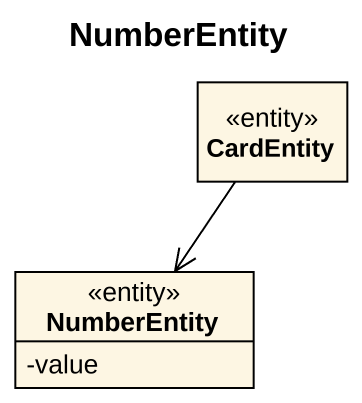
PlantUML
@startuml
title NumberEntity
hide circle
hide empty members
skinparam classAttributeIconSize 0
class CardEntity <<entity>>
class NumberEntity <<entity>> {
  -value
}
CardEntity --> NumberEntity
@enduml
